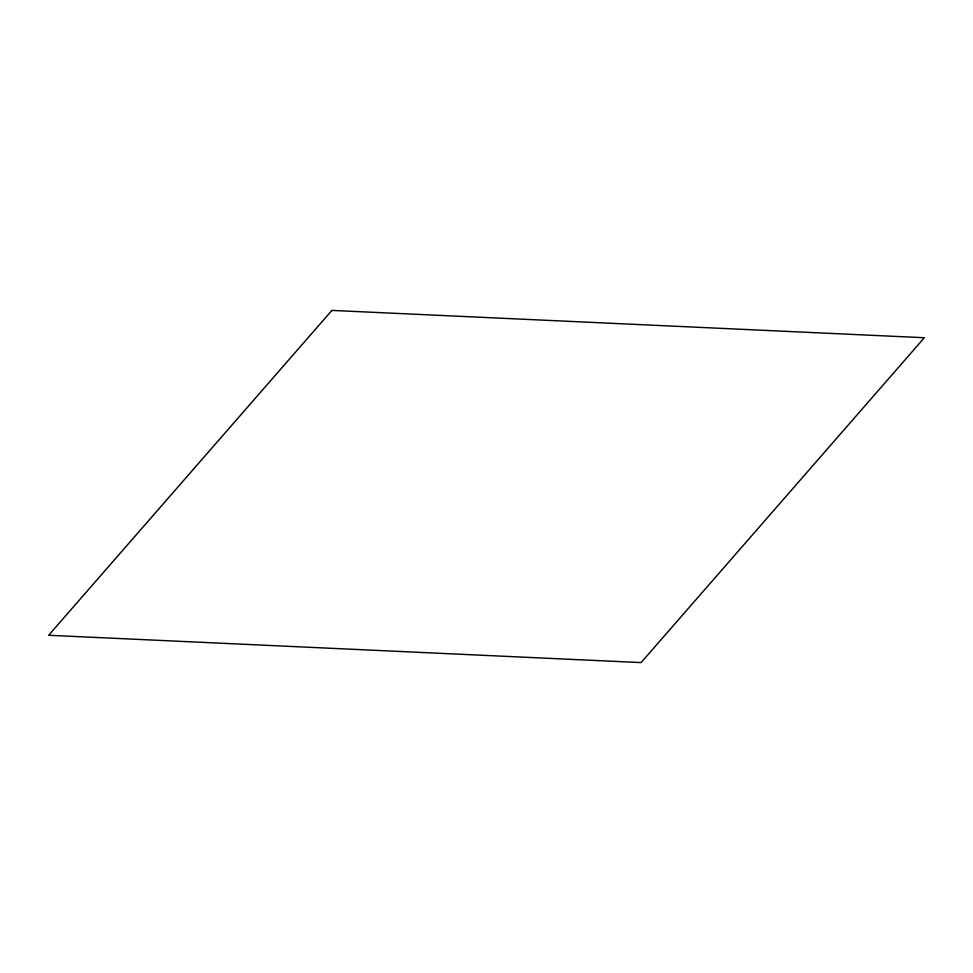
<?xml version="1.0" encoding="UTF-8"?>
<svg xmlns="http://www.w3.org/2000/svg" width="973" height="973" viewBox="0 0 973 973"><rect width="100%" height="100%" fill="white"/><g stroke="black" fill="none" stroke-linecap="round" stroke-linejoin="round"><path stroke-width="1.46" d="M331.902 310.411L48.65 635.272L641.098 662.589L924.35 337.728L331.902 310.411"/></g></svg>
